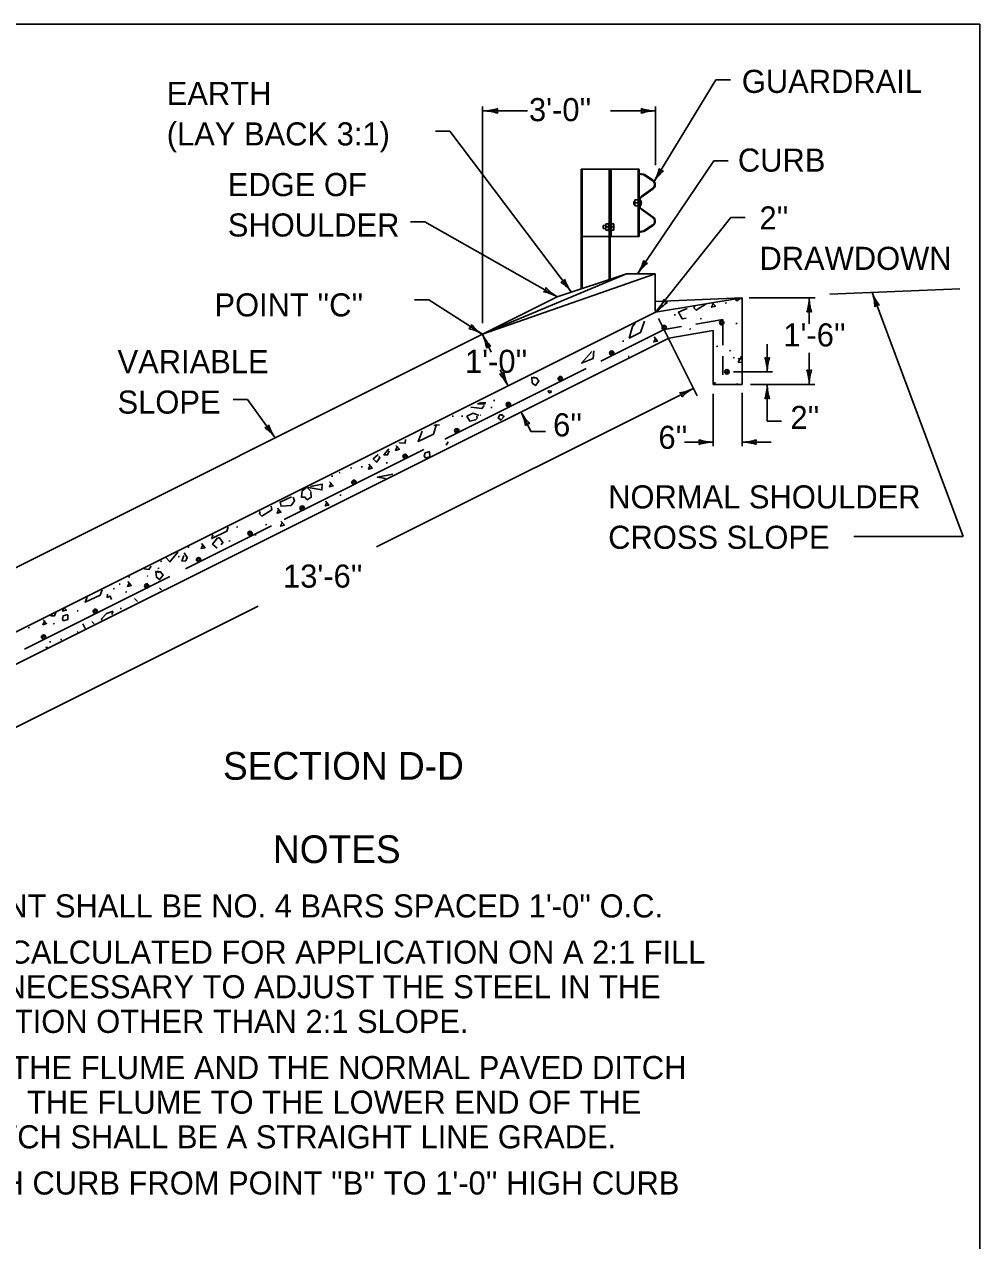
# Model space of a CAD drawing. Extents: x 1007 to 1035.5, y 1000.5 to 1021.5.
# Drawn here: x 1027.23 to 1035.5, y 1010.96 to 1021.5 of the extents above; entities that cross this region are included whole.
import ezdxf

# ---------------------------------------------------------------- set-up
doc = ezdxf.new("R2010")
doc.units = 0
for name, color, linetype in [('Level 1', 7, 'Continuous'), ('Level 10', 7, 'Continuous'), ('Level 11', 7, 'Continuous')]:
    doc.layers.add(name, color=color, linetype=linetype)

msp = doc.modelspace()

# ---------------------------------------------------------------- linework, layer by layer
at = {"layer": 'Level 1'}
for p, q in [((1033.216, 1021.019), (1032.678, 1020.135)), ((1033.341, 1021.019), (1033.216, 1021.019)), ((1031.193, 1018.912), (1031.193, 1020.788)), ((1031.584, 1020.75), (1031.193, 1020.75)), ((1032.692, 1020.75), (1032.302, 1020.75)), ((1032.692, 1020.279), (1032.692, 1020.788)), ((1030.911, 1020.576), (1030.786, 1020.576)), ((1030.911, 1020.576), (1031.964, 1019.18)), ((1033.197, 1020.317), (1032.538, 1019.339)), ((1033.322, 1020.317), (1033.197, 1020.317)), ((1032.05, 1020.245), (1032.55, 1020.245)), ((1032.05, 1020.245), (1032.05, 1019.209)), ((1032.058, 1020.245), (1032.058, 1019.212)), ((1032.292, 1020.245), (1032.292, 1019.758)), ((1032.3, 1020.245), (1032.3, 1019.758)), ((1032.308, 1020.245), (1032.308, 1019.758)), ((1032.542, 1020.245), (1032.542, 1019.662)), ((1032.55, 1020.208), (1032.549, 1020.203)), ((1032.549, 1020.203), (1032.589, 1020.196)), ((1032.55, 1020.245), (1032.55, 1019.966)), ((1032.55, 1020.208), (1032.59, 1020.201)), ((1032.595, 1020.194), (1032.668, 1020.144)), ((1032.598, 1020.198), (1032.671, 1020.149)), ((1032.607, 1020.192), (1032.604, 1020.188)), ((1032.639, 1020.171), (1032.636, 1020.166)), ((1032.669, 1020.08), (1032.569, 1020.008)), ((1032.672, 1020.076), (1032.572, 1020.004)), ((1032.506, 1019.966), (1032.506, 1019.94)), ((1032.506, 1019.966), (1032.513, 1019.966)), ((1032.513, 1019.979), (1032.542, 1019.979)), ((1032.513, 1019.927), (1032.513, 1019.979)), ((1032.513, 1019.953), (1032.542, 1019.953)), ((1032.55, 1019.966), (1032.55, 1019.662)), ((1032.552, 1019.966), (1032.552, 1019.977)), ((1032.552, 1019.93), (1032.552, 1019.966)), ((1032.558, 1019.981), (1032.558, 1019.926)), ((1032.558, 1019.927), (1032.558, 1019.979)), ((1032.558, 1019.93), (1032.558, 1019.977)), ((1032.558, 1019.93), (1032.558, 1019.977)), ((1032.513, 1019.94), (1032.506, 1019.94)), ((1032.513, 1019.927), (1032.542, 1019.927)), ((1032.669, 1019.826), (1032.569, 1019.898)), ((1032.672, 1019.83), (1032.572, 1019.902)), ((1030.696, 1019.789), (1030.571, 1019.789)), ((1030.696, 1019.789), (1031.842, 1019.14)), ((1032.239, 1019.758), (1032.239, 1019.732)), ((1032.263, 1019.758), (1032.239, 1019.758)), ((1032.286, 1019.772), (1032.263, 1019.772)), ((1032.263, 1019.772), (1032.263, 1019.718)), ((1032.263, 1019.745), (1032.286, 1019.745)), ((1032.292, 1019.781), (1032.286, 1019.781)), ((1032.286, 1019.708), (1032.286, 1019.781)), ((1032.292, 1019.758), (1032.292, 1019.292)), ((1032.3, 1019.758), (1032.3, 1019.295)), ((1032.313, 1019.781), (1032.308, 1019.781)), ((1032.308, 1019.758), (1032.308, 1019.662)), ((1032.313, 1019.708), (1032.313, 1019.781)), ((1032.313, 1019.772), (1032.313, 1019.718)), ((1032.331, 1019.772), (1032.313, 1019.772)), ((1032.331, 1019.745), (1032.313, 1019.745)), ((1032.331, 1019.772), (1032.331, 1019.718)), ((1032.595, 1019.713), (1032.668, 1019.762)), ((1032.598, 1019.708), (1032.671, 1019.758)), ((1033.344, 1019.826), (1032.693, 1019.006)), ((1033.469, 1019.826), (1033.344, 1019.826)), ((1032.058, 1019.662), (1032.292, 1019.662)), ((1032.263, 1019.732), (1032.239, 1019.732)), ((1032.286, 1019.718), (1032.263, 1019.718)), ((1032.292, 1019.708), (1032.286, 1019.708)), ((1032.3, 1019.662), (1032.55, 1019.662)), ((1032.313, 1019.708), (1032.308, 1019.708)), ((1032.331, 1019.718), (1032.313, 1019.718)), ((1032.549, 1019.703), (1032.589, 1019.71)), ((1032.55, 1019.698), (1032.549, 1019.703)), ((1032.55, 1019.698), (1032.59, 1019.705)), ((1032.607, 1019.715), (1032.604, 1019.719)), ((1032.639, 1019.736), (1032.636, 1019.74)), ((1032.441, 1019.339), (1031.193, 1018.815)), ((1032.691, 1019.339), (1031.193, 1018.815)), ((1031.842, 1019.14), (1032.441, 1019.339)), ((1032.691, 1019.339), (1032.441, 1019.339)), ((1032.691, 1019.339), (1032.691, 1019.016)), ((1030.731, 1019.113), (1030.606, 1019.113)), ((1030.731, 1019.113), (1031.193, 1018.815)), ((1031.193, 1018.815), (1031.842, 1019.14)), ((1032.691, 1019.1), (1033.443, 1019.131)), ((1032.693, 1019.006), (1033.443, 1019.131)), ((1033.443, 1018.381), (1033.443, 1019.131)), ((1034.075, 1019.131), (1033.504, 1019.131)), ((1034.024, 1018.906), (1034.024, 1019.131)), ((1034.203, 1019.163), (1035.329, 1019.21)), ((1035.357, 1017.064), (1034.568, 1019.178)), ((1026.655, 1015.987), (1032.693, 1019.006)), ((1032.72, 1018.952), (1033.054, 1018.283)), ((1033.043, 1018.903), (1033.276, 1018.942)), ((1033.276, 1018.722), (1033.276, 1018.942)), ((1026.432, 1016.434), (1031.193, 1018.815)), ((1031.193, 1018.815), (1031.27, 1018.659)), ((1032.22, 1018.583), (1032.769, 1018.858)), ((1032.769, 1018.858), (1032.919, 1018.883)), ((1032.807, 1018.783), (1033.193, 1018.848)), ((1033.193, 1018.381), (1033.193, 1018.848)), ((1026.767, 1015.763), (1032.807, 1018.783)), ((1033.66, 1018.49), (1033.66, 1018.731)), ((1033.276, 1018.464), (1033.276, 1018.626)), ((1034.024, 1018.381), (1034.024, 1018.654)), ((1030.867, 1017.907), (1032.093, 1018.52)), ((1031.347, 1018.506), (1031.416, 1018.368)), ((1033.705, 1018.49), (1033.367, 1018.49)), ((1033.193, 1018.381), (1033.443, 1018.381)), ((1034.072, 1018.381), (1033.514, 1018.381)), ((1033.66, 1018.063), (1033.66, 1018.381)), ((1033.023, 1018.346), (1030.277, 1016.973)), ((1033.193, 1017.847), (1033.193, 1018.3)), ((1033.443, 1017.847), (1033.443, 1018.309)), ((1029.159, 1018.249), (1029.034, 1018.249)), ((1029.159, 1018.249), (1029.399, 1017.918)), ((1031.528, 1018.144), (1031.614, 1017.973)), ((1033.785, 1018.063), (1033.66, 1018.063)), ((1031.614, 1017.973), (1031.739, 1017.973)), ((1032.943, 1017.881), (1033.193, 1017.881)), ((1033.443, 1017.881), (1033.693, 1017.881)), ((1029.478, 1017.212), (1030.687, 1017.817)), ((1028.621, 1016.784), (1029.366, 1017.156)), ((1035.357, 1017.064), (1034.41, 1017.064)), ((1027.229, 1016.088), (1028.488, 1016.717)), ((1029.251, 1016.46), (1026.985, 1015.327))]:
    msp.add_line(p, q, dxfattribs=at)
for points in [[(1033.384, 1019.121), (1033.397, 1019.105), (1033.432, 1019.128), (1033.432, 1019.129)], [(1032.959, 1019.036), (1032.891, 1019.006), (1032.924, 1018.949), (1032.959, 1018.956)], [(1032.967, 1019.036), (1032.956, 1019.035)], [(1033.032, 1019.062), (1033.026, 1019.044), (1033.045, 1019.024), (1033.132, 1019.079)], [(1033.195, 1019.084), (1033.178, 1019.049), (1033.211, 1019.058), (1033.184, 1019.088)], [(1033.308, 1019.087), (1033.297, 1019.086)], [(1032.518, 1018.912), (1032.494, 1018.882), (1032.465, 1018.783), (1032.564, 1018.831), (1032.596, 1018.928)], [(1032.865, 1018.985), (1032.854, 1018.984)], [(1033.09, 1018.951), (1033.079, 1018.95)], [(1033.4, 1018.91), (1033.389, 1018.909)], [(1032.998, 1018.863), (1032.987, 1018.861)], [(1033.443, 1018.796), (1033.44, 1018.795)], [(1032.417, 1018.756), (1032.406, 1018.755)], [(1032.695, 1018.783), (1032.678, 1018.749), (1032.711, 1018.757), (1032.681, 1018.792)], [(1033.233, 1018.712), (1033.222, 1018.71)], [(1032.142, 1018.666), (1032.053, 1018.566), (1032.152, 1018.605), (1032.159, 1018.673)], [(1032.466, 1018.623), (1032.457, 1018.622)], [(1033.196, 1018.628), (1033.193, 1018.627)], [(1033.193, 1018.624), (1033.196, 1018.625)], [(1033.345, 1018.674), (1033.334, 1018.673)], [(1033.376, 1018.613), (1033.365, 1018.612)], [(1033.443, 1018.624), (1033.438, 1018.624), (1033.409, 1018.574), (1033.443, 1018.57)], [(1033.443, 1018.606), (1033.411, 1018.603), (1033.443, 1018.603)], [(1033.443, 1018.684), (1033.436, 1018.683)], [(1031.651, 1018.434), (1031.621, 1018.442), (1031.626, 1018.392), (1031.653, 1018.371), (1031.683, 1018.41), (1031.662, 1018.439), (1031.632, 1018.445)], [(1033.212, 1018.395), (1033.201, 1018.394)], [(1033.406, 1018.385), (1033.395, 1018.384)], [(1031.792, 1018.323), (1031.774, 1018.326), (1031.766, 1018.325), (1031.764, 1018.318), (1031.773, 1018.308), (1031.784, 1018.31), (1031.788, 1018.313), (1031.788, 1018.321)], [(1031.092, 1018.183), (1031.143, 1018.177), (1031.189, 1018.171), (1031.208, 1018.199)], [(1031.152, 1018.213), (1031.221, 1018.213)], [(1031.222, 1018.224), (1031.164, 1018.219)], [(1031.207, 1018.211), (1031.177, 1018.225)], [(1031.279, 1018.182), (1031.268, 1018.18)], [(1031.3, 1018.243), (1031.289, 1018.242)], [(1030.933, 1018.105), (1030.939, 1018.105), (1030.942, 1018.109)], [(1031.024, 1018.107), (1031.013, 1018.106)], [(1031.162, 1018.112), (1031.115, 1018.131), (1031.059, 1018.106), (1031.084, 1018.064), (1031.134, 1018.074), (1031.149, 1018.089), (1031.144, 1018.107)], [(1031.175, 1018.117), (1031.18, 1018.113)], [(1031.367, 1018.117), (1031.344, 1018.118), (1031.33, 1018.091), (1031.352, 1018.07), (1031.382, 1018.104), (1031.361, 1018.116)], [(1030.672, 1017.975), (1030.637, 1017.888), (1030.769, 1017.949), (1030.797, 1018.037)], [(1030.821, 1018.03), (1030.774, 1018.026)], [(1030.458, 1017.845), (1030.442, 1017.81), (1030.475, 1017.819), (1030.444, 1017.853)], [(1030.476, 1017.878), (1030.476, 1017.874), (1030.524, 1017.872), (1030.529, 1017.905)], [(1030.896, 1017.885), (1030.881, 1017.855)], [(1030.29, 1017.774), (1030.248, 1017.737), (1030.276, 1017.707), (1030.306, 1017.745), (1030.298, 1017.756)], [(1030.383, 1017.823), (1030.34, 1017.77), (1030.373, 1017.77), (1030.386, 1017.805)], [(1030.737, 1017.799), (1030.697, 1017.789), (1030.69, 1017.76), (1030.701, 1017.745), (1030.737, 1017.754), (1030.736, 1017.796)], [(1030.062, 1017.658), (1030.051, 1017.656)], [(1030.154, 1017.668), (1030.143, 1017.667)], [(1030.223, 1017.682), (1030.206, 1017.647), (1030.239, 1017.656), (1030.209, 1017.69)], [(1030.371, 1017.702), (1030.36, 1017.701)], [(1030.565, 1017.706), (1030.565, 1017.706)], [(1029.884, 1017.528), (1029.868, 1017.494), (1029.901, 1017.502), (1029.87, 1017.537)], [(1029.899, 1017.586), (1029.888, 1017.585)], [(1029.963, 1017.617), (1029.952, 1017.616)], [(1030.419, 1017.605), (1030.285, 1017.577), (1030.353, 1017.565)], [(1029.712, 1017.454), (1029.673, 1017.49), (1029.634, 1017.46), (1029.628, 1017.403), (1029.656, 1017.405), (1029.677, 1017.38), (1029.712, 1017.403), (1029.708, 1017.447)], [(1029.686, 1017.487), (1029.804, 1017.467), (1029.805, 1017.519)], [(1029.805, 1017.518), (1029.706, 1017.498)], [(1029.97, 1017.423), (1029.959, 1017.422)], [(1029.269, 1017.281), (1029.263, 1017.26), (1029.282, 1017.241), (1029.369, 1017.296), (1029.363, 1017.327)], [(1029.539, 1017.408), (1029.441, 1017.362), (1029.45, 1017.326), (1029.538, 1017.333), (1029.567, 1017.373), (1029.554, 1017.405)], [(1029.849, 1017.362), (1029.832, 1017.328), (1029.865, 1017.336), (1029.835, 1017.371)], [(1029.432, 1017.3), (1029.415, 1017.266), (1029.448, 1017.274), (1029.418, 1017.309)], [(1028.859, 1017.078), (1028.849, 1017.045), (1028.981, 1017.109), (1028.993, 1017.144)], [(1029.075, 1017.147), (1029.064, 1017.146)], [(1029.327, 1017.168), (1029.316, 1017.166)], [(1029.462, 1017.188), (1029.446, 1017.153), (1029.479, 1017.162), (1029.448, 1017.196)], [(1028.775, 1016.993), (1028.758, 1016.959), (1028.792, 1016.967), (1028.761, 1017.002)], [(1028.9, 1017.051), (1028.855, 1016.998), (1028.897, 1016.964)], [(1028.932, 1016.991), (1028.946, 1017.012), (1028.916, 1017.053), (1028.901, 1017.053)], [(1029.01, 1017.025), (1028.999, 1017.023)], [(1029.235, 1017.079), (1029.224, 1017.078)], [(1028.455, 1016.878), (1028.488, 1016.844), (1028.555, 1016.928)], [(1028.607, 1016.899), (1028.592, 1016.851), (1028.625, 1016.853), (1028.638, 1016.881), (1028.611, 1016.922)], [(1028.654, 1016.972), (1028.643, 1016.971)], [(1028.263, 1016.783), (1028.305, 1016.778), (1028.324, 1016.806)], [(1028.416, 1016.85), (1028.405, 1016.848)], [(1028.569, 1016.891), (1028.558, 1016.889)], [(1028.14, 1016.714), (1028.129, 1016.712)], [(1028.291, 1016.724), (1028.296, 1016.72)], [(1028.396, 1016.753), (1028.366, 1016.761), (1028.371, 1016.711), (1028.398, 1016.691), (1028.428, 1016.729), (1028.407, 1016.758), (1028.377, 1016.764)], [(1028.395, 1016.789), (1028.384, 1016.787)], [(1027.771, 1016.539), (1027.753, 1016.495), (1027.884, 1016.556), (1027.9, 1016.603)], [(1028.007, 1016.612), (1027.996, 1016.61)], [(1028.058, 1016.652), (1028.047, 1016.651)], [(1028.113, 1016.584), (1028.102, 1016.583)], [(1028.136, 1016.666), (1028.119, 1016.631), (1028.152, 1016.64), (1028.122, 1016.674)], [(1028.411, 1016.604), (1028.398, 1016.62)], [(1028.412, 1016.611), (1028.407, 1016.603)], [(1027.946, 1016.565), (1027.945, 1016.536), (1027.97, 1016.548), (1027.981, 1016.517)], [(1028.207, 1016.5), (1028.18, 1016.528)], [(1027.465, 1016.388), (1027.456, 1016.377), (1027.489, 1016.377), (1027.499, 1016.405)], [(1027.603, 1016.388), (1027.563, 1016.378), (1027.556, 1016.349), (1027.567, 1016.334), (1027.603, 1016.344), (1027.602, 1016.385)], [(1027.568, 1016.439), (1027.558, 1016.417), (1027.591, 1016.425), (1027.575, 1016.443)], [(1027.694, 1016.421), (1027.683, 1016.42)], [(1027.997, 1016.417), (1027.937, 1016.396), (1027.897, 1016.353), (1027.894, 1016.34)], [(1027.987, 1016.388), (1027.986, 1016.402)], [(1028, 1016.405), (1027.987, 1016.409)], [(1028.069, 1016.441), (1028.058, 1016.44)], [(1027.27, 1016.275), (1027.259, 1016.273)], [(1027.404, 1016.335), (1027.387, 1016.3), (1027.42, 1016.309), (1027.39, 1016.343)], [(1027.487, 1016.309), (1027.476, 1016.307)], [(1027.753, 1016.268), (1027.733, 1016.306)], [(1027.83, 1016.307), (1027.812, 1016.327)], [(1027.551, 1016.173), (1027.54, 1016.171)], [(1027.693, 1016.237), (1027.683, 1016.236)], [(1027.43, 1016.103), (1027.413, 1016.104), (1027.428, 1016.102)], [(1027.456, 1016.152), (1027.445, 1016.151)]]:
    msp.add_lwpolyline(points, dxfattribs=at)
for centre, radius in [((1033.266, 1018.915), 0.0188), ((1033.266, 1018.915), 0.00938), ((1032.768, 1018.873), 0.0188), ((1032.768, 1018.873), 0.00938), ((1032.314, 1018.652), 0.0188), ((1032.314, 1018.652), 0.00938), ((1033.311, 1018.49), 0.0188), ((1033.311, 1018.49), 0.00938), ((1031.868, 1018.431), 0.0188), ((1031.868, 1018.431), 0.00938), ((1031.419, 1018.207), 0.0188), ((1031.419, 1018.207), 0.00938), ((1030.972, 1017.98), 0.0188), ((1030.972, 1017.98), 0.00938), ((1030.524, 1017.758), 0.0188), ((1030.524, 1017.758), 0.00938), ((1030.081, 1017.533), 0.0188), ((1030.081, 1017.533), 0.00938), ((1029.633, 1017.309), 0.0188), ((1029.633, 1017.309), 0.00938), ((1029.181, 1017.091), 0.0188), ((1029.181, 1017.091), 0.00938), ((1028.736, 1016.863), 0.0188), ((1028.736, 1016.863), 0.00938), ((1028.287, 1016.636), 0.0188), ((1028.287, 1016.636), 0.00938), ((1027.841, 1016.416), 0.0188), ((1027.841, 1016.416), 0.00938), ((1027.394, 1016.193), 0.0188), ((1027.394, 1016.193), 0.00938)]:
    msp.add_circle(centre, radius, dxfattribs=at)
for centre, radius, start, end in [((1031.203, 1021.141), 0.391, 270, 288.6688), ((1031.203, 1020.359), 0.391, 71.3472, 89.9939), ((1031.203, 1021.141), 0.391, 269.9878, 270), ((1031.352, 1020.75), 0.0313, 138.7746, 220.8913), ((1032.544, 1020.75), 0.0313, 318.7746, 40.8913), ((1032.692, 1021.141), 0.391, 251.3472, 269.9939), ((1032.692, 1020.359), 0.391, 90, 108.6688), ((1032.692, 1020.359), 0.391, 89.9878, 90), ((1032.587, 1020.181), 0.0157, 55.9712, 79.7088), ((1032.586, 1020.181), 0.0208, 55.9925, 79.9721), ((1032.344, 1020.338), 0.391, 328.6716, 347.3404), ((1033.012, 1019.931), 0.391, 130.0188, 148.6655), ((1032.755, 1020.262), 0.0313, 197.4462, 279.5629), ((1032.646, 1020.112), 0.0391, 305.6726, 55.8692), ((1032.646, 1020.112), 0.0443, 305.6726, 55.8692), ((1032.344, 1020.338), 0.391, 328.6594, 328.6717), ((1032.591, 1019.977), 0.0391, 125.6726, 180), ((1032.591, 1019.977), 0.0339, 125.6726, 180), ((1032.558, 1019.973), 0.00781, 26.7021, 90), ((1032.519, 1019.953), 0.0514, 333.4142, 26.6482), ((1032.591, 1019.93), 0.0391, 180, 234.3274), ((1032.558, 1019.934), 0.00781, 270, 333.435), ((1032.591, 1019.93), 0.0339, 180, 234.3274), ((1032.646, 1019.794), 0.0391, 304.1308, 54.3274), ((1032.646, 1019.794), 0.0443, 304.1308, 54.3274), ((1032.587, 1019.726), 0.0157, 280.2912, 304.0288), ((1032.586, 1019.726), 0.0208, 280.0279, 304.0075), ((1032.214, 1019.558), 0.391, 326.0382, 344.707), ((1032.862, 1019.121), 0.391, 127.3854, 146.0321), ((1032.621, 1019.463), 0.0313, 194.8128, 276.9295), ((1032.214, 1019.558), 0.391, 326.026, 326.0382), ((1031.713, 1019.213), 0.0313, 289.2383, 11.355), ((1032.035, 1019.48), 0.391, 221.8109, 240.4576), ((1031.875, 1019.299), 0.0313, 265.8095, 347.9262), ((1031.652, 1018.945), 0.391, 37.0349, 55.7037), ((1032.276, 1019.416), 0.391, 198.3821, 217.0288), ((1031.649, 1018.8), 0.391, 60.4637, 79.1325), ((1031.649, 1018.8), 0.391, 60.4515, 60.4637), ((1031.652, 1018.945), 0.391, 37.0227, 37.0349), ((1032.397, 1019.249), 0.391, 321.5552, 340.224), ((1032.796, 1019.122), 0.0313, 190.3298, 272.4465), ((1033.633, 1019.131), 0.391, 341.3472, 359.9939), ((1034.415, 1019.131), 0.391, 180, 198.6688), ((1034.415, 1019.131), 0.391, 179.9878, 180), ((1034.934, 1019.314), 0.391, 200.4604, 219.1292), ((1034.202, 1019.041), 0.391, 1.8076, 20.4543), ((1034.934, 1019.314), 0.391, 200.4482, 200.4604), ((1033.009, 1018.763), 0.391, 122.9024, 141.5491), ((1032.397, 1019.249), 0.391, 321.543, 321.5552), ((1034.024, 1018.982), 0.0313, 48.7746, 130.8913), ((1034.62, 1019.039), 0.0313, 69.235, 151.3517), ((1031.068, 1018.896), 0.0313, 285.9574, 8.0741), ((1031.405, 1019.144), 0.391, 218.5299, 237.1767), ((1030.981, 1018.486), 0.391, 57.1828, 75.8516), ((1030.981, 1018.486), 0.391, 57.1705, 57.1828), ((1031.542, 1018.99), 0.391, 206.5693, 225.2381), ((1030.843, 1018.64), 0.391, 7.9165, 26.5632), ((1031.542, 1018.99), 0.391, 206.5571, 206.5693), ((1031.259, 1018.682), 0.0313, 75.3439, 157.4606), ((1033.66, 1018.639), 0.0313, 228.7746, 310.8913), ((1033.269, 1018.49), 0.391, 0, 18.6688), ((1034.051, 1018.49), 0.391, 161.3472, 179.9939), ((1031.35, 1018.501), 0.0313, 255.3439, 337.4606), ((1031.766, 1018.543), 0.391, 187.9165, 206.5632), ((1033.269, 1018.49), 0.391, 359.9878, 0), ((1034.024, 1018.53), 0.0313, 228.7746, 310.8913), ((1033.633, 1018.381), 0.391, 0, 18.6688), ((1034.415, 1018.381), 0.391, 161.3472, 179.9939), ((1031.066, 1018.193), 0.391, 26.5693, 45.2381), ((1033.269, 1018.381), 0.391, 341.3472, 359.9939), ((1034.051, 1018.381), 0.391, 180, 198.6688), ((1034.051, 1018.381), 0.391, 179.9878, 180), ((1033.633, 1018.381), 0.391, 359.9878, 0), ((1031.066, 1018.193), 0.391, 26.5571, 26.5693), ((1032.848, 1018.696), 0.391, 277.915, 296.5617), ((1032.89, 1018.28), 0.0313, 345.3424, 67.4591), ((1033.197, 1017.997), 0.391, 116.5678, 135.2366), ((1033.197, 1017.997), 0.391, 116.5556, 116.5678), ((1033.66, 1018.232), 0.0313, 48.7746, 130.8913), ((1031.878, 1018.319), 0.391, 206.5821, 225.2509), ((1031.179, 1017.969), 0.391, 7.9293, 26.576), ((1031.878, 1018.319), 0.391, 206.5699, 206.5821), ((1029.312, 1018.038), 0.0313, 264.8054, 346.9221), ((1029.083, 1017.688), 0.391, 36.0308, 54.6996), ((1029.715, 1018.148), 0.391, 197.378, 216.0247), ((1031.595, 1018.011), 0.0313, 75.3567, 157.4734), ((1029.083, 1017.688), 0.391, 36.0186, 36.0308), ((1033.044, 1017.881), 0.0313, 318.7746, 40.8913), ((1033.193, 1018.272), 0.391, 251.3472, 269.9939), ((1033.193, 1017.49), 0.391, 90, 108.6688), ((1033.193, 1017.49), 0.391, 89.9878, 90), ((1033.443, 1018.272), 0.391, 270, 288.6688), ((1033.443, 1017.49), 0.391, 71.3472, 89.9939), ((1033.443, 1018.272), 0.391, 269.9878, 270), ((1033.591, 1017.881), 0.0313, 138.7746, 220.8913)]:
    msp.add_arc(centre, radius, start, end, dxfattribs=at)
at = {"layer": 'Level 10'}
for p, q in [((1007, 1021.5), (1035.5, 1021.5)), ((1035.5, 1021.5), (1035.5, 1000.5))]:
    msp.add_line(p, q, dxfattribs=at)
at = {"layer": 'Level 11'}
msp.add_lwpolyline([(1007, 1000.5), (1035.5, 1000.5), (1035.5, 1021.5), (1007, 1021.5)], close=True, dxfattribs=at)

# ---------------------------------------------------------------- texts
at = {"layer": 'Level 1'}
for s, height, p in [('GUARDRAIL', 0.2, (1033.44, 1020.906)), ('EARTH', 0.2, (1028.46, 1020.801)), ("3'-0''", 0.2, (1031.597, 1020.661)), ('(LAY BACK 3:1)', 0.2, (1028.46, 1020.451)), ('CURB', 0.2, (1033.406, 1020.224)), ('EDGE OF', 0.2, (1028.989, 1020.012)), ('SHOULDER', 0.2, (1028.989, 1019.662)), ("2''", 0.2, (1033.593, 1019.723)), ('DRAWDOWN', 0.2, (1033.593, 1019.373)), ("POINT ''C''", 0.2, (1028.873, 1018.97)), ("1'-6''", 0.2, (1033.8, 1018.71)), ('VARIABLE', 0.2, (1028.034, 1018.478)), ("1'-0''", 0.2, (1031.043, 1018.481)), ('SLOPE', 0.2, (1028.034, 1018.128)), ("2''", 0.2, (1033.861, 1017.995)), ("6''", 0.2, (1031.806, 1017.931)), ("6''", 0.2, (1032.718, 1017.823)), ('NORMAL SHOULDER', 0.2, (1032.283, 1017.307)), ('CROSS SLOPE', 0.2, (1032.283, 1016.957)), ("13'-6''", 0.2, (1029.467, 1016.621)), ('SECTION D-D', 0.24, (1028.947, 1014.957)), ('NOTES', 0.24, (1029.38, 1014.235)), ("ALL REINFORCEMENT SHALL BE NO. 4 BARS SPACED 1'-0'' O.C.", 0.2, (1024.535, 1013.764)), ('QUANTITIES WERE CALCULATED FOR APPLICATION ON A 2:1 FILL', 0.2, (1024.535, 1013.364)), ('SLOPE.  IT MAY BE NECESSARY TO ADJUST THE STEEL IN THE', 0.2, (1024.535, 1013.064)), ('FIELD FOR APPLICATION OTHER THAN 2:1 SLOPE.', 0.2, (1024.535, 1012.764)), ('THE FLOW LINE OF THE FLUME AND THE NORMAL PAVED DITCH', 0.2, (1024.535, 1012.364)), ("FROM POINT ''G'' ON THE FLUME TO THE LOWER END OF THE", 0.2, (1024.535, 1012.064)), ('NORMAL PAVED DITCH SHALL BE A STRAIGHT LINE GRADE.', 0.2, (1024.535, 1011.764)), ("TRANSITION 6'' HIGH CURB FROM POINT ''B'' TO 1'-0'' HIGH CURB", 0.2, (1024.535, 1011.364))]:
    msp.add_text(s, height=height, dxfattribs=at).set_placement(p)

doc.saveas('drawing.dxf')
